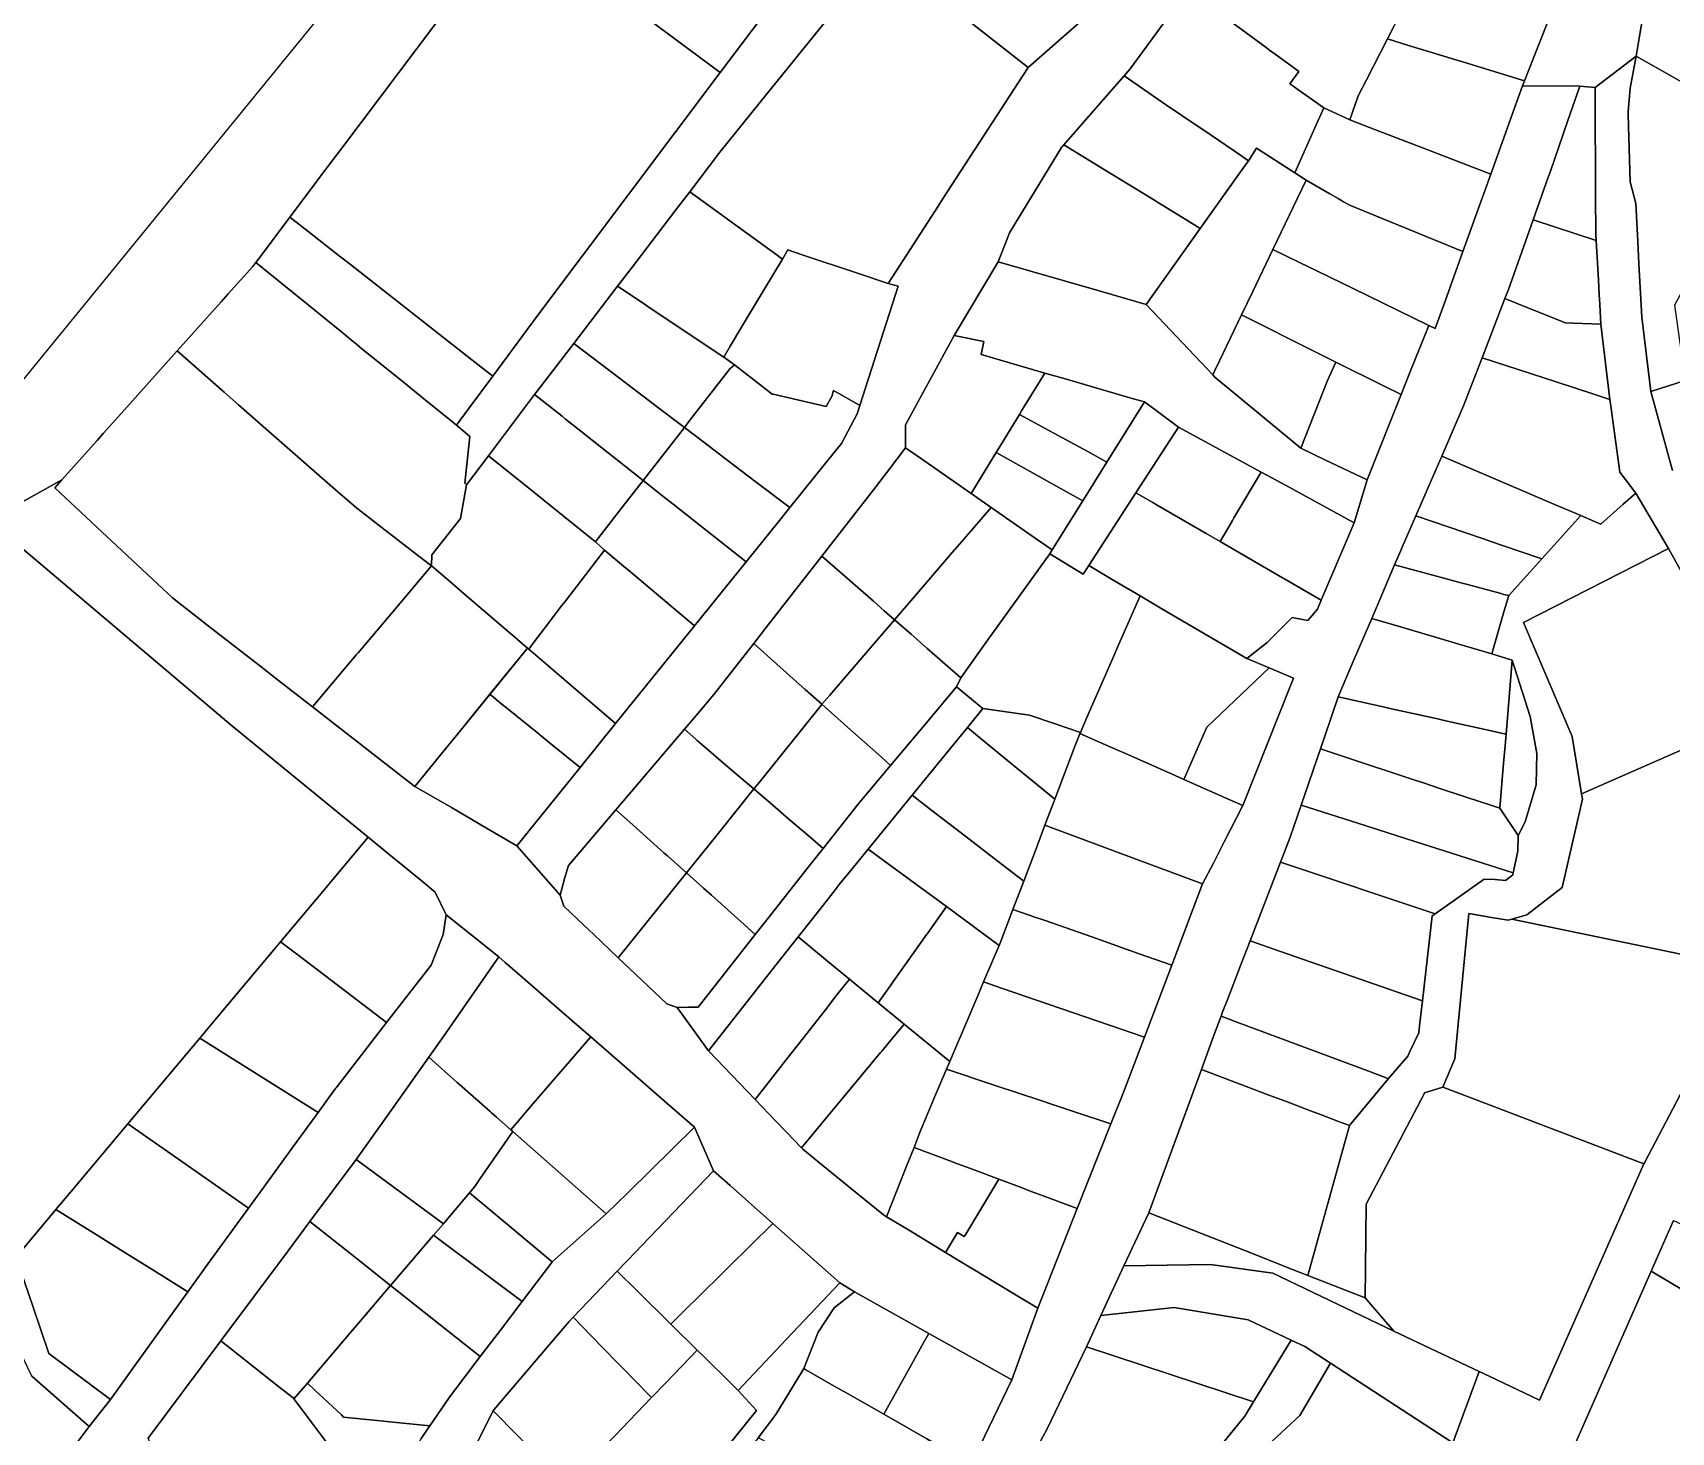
# Model space of a CAD drawing. Header units: inches. Extents: x 469449 to 472390, y 1000542 to 1004361.
# Drawn here: x 470807.2 to 471092.8, y 1002033.8 to 1002277.6 of the extents above; entities that cross this region are included whole.
import ezdxf

# ---------------------------------------------------------------- set-up
doc = ezdxf.new("R2010")
doc.units = ezdxf.units.IN
doc.header["$MEASUREMENT"] = 0
doc.layers.add('Gulele_10_07_New_Parcel', color=7, linetype='Continuous')

msp = doc.modelspace()

# ---------------------------------------------------------------- linework, layer by layer
at = {"layer": 'Gulele_10_07_New_Parcel'}
for points in [[(470872.58, 1001426.49), (470760.13, 1001545.32), (470668.21, 1001563.83), (470616.75, 1001684.11), (470589.87, 1001720.25), (470543.62, 1001838.8), (470542.17, 1001876.1), (470557.78, 1001912.53), (470645.08, 1002020.67), (470974.91, 1002424.6), (471076.37, 1002549.79), (471098.34, 1002597.79), (471128.4, 1002774.74), (471141.41, 1002848.47), (471134.47, 1002873.34), (471096.31, 1002923.65), (471081.28, 1002964.13), (471080.27, 1002998.39), (471087.35, 1003042.2), (471087.06, 1003060.99), (471079.26, 1003076.31)], [(471088.76, 1002285.51), (471087.32, 1002277.04), (471086.69, 1002273.55), (471079.55, 1002268.1), (471076.88, 1002268.32), (471066.9, 1002268.36), (471067.24, 1002269.23), (471071.76, 1002280.75)], [(470880.6, 1002283.5), (470861.22, 1002257.73), (470857.19, 1002252.38), (470856.06, 1002250.87), (470852.01, 1002245.48), (470846.69, 1002238.41), (470846.06, 1002237.58), (470845.56, 1002236.91), (470841.27, 1002232.11), (470840.02, 1002230.72), (470832.37, 1002222.17), (470822.16, 1002210.76), (470819.49, 1002207.78), (470818.41, 1002206.57), (470812.26, 1002199.69), (470799.56, 1002192.63)], [(471004.71, 1002279.83), (471001.4, 1002275.29), (470998.5, 1002271.32), (470997.43, 1002270.09), (470991.69, 1002263.54), (470986.94, 1002258.11), (470986.53, 1002257.65), (470977.46, 1002242.77), (470977.15, 1002241.98), (470975.49, 1002237.69), (470967.82, 1002224.87), (470959.34, 1002209.28), (470959.34, 1002205.31), (470956.42, 1002201.45), (470954.18, 1002198.5), (470944.76, 1002186.43), (470941.23, 1002181.9), (470935.39, 1002174.42), (470932.87, 1002171.19), (470930.96, 1002168.75), (470925.95, 1002162.32), (470923.19, 1002159.08), (470920.78, 1002156.24), (470912.48, 1002146.48), (470908.85, 1002142.22), (470900.57, 1002132.48), (470899.93, 1002130.41), (470899.14, 1002127.32), (470891.6, 1002135.96), (470902.61, 1002149.61), (470908.79, 1002157.26), (470922.53, 1002174.28), (470931.54, 1002185.45), (470937.11, 1002192.35), (470939.16, 1002194.89), (470943.7, 1002200.51), (470948.18, 1002206.07), (470950.93, 1002211.21), (470951.39, 1002212.66), (470958.07, 1002233.49), (470956.31, 1002233.93), (470965.14, 1002247.55), (470965.93, 1002248.77), (470979.08, 1002269.05), (470980.7, 1002271.54), (470993.03, 1002282.38)], [(470993.03, 1002282.38), (470980.7, 1002271.54), (470969.43, 1002280.38)], [(471015.22, 1002280.19), (471022.23, 1002275.03), (471022.64, 1002274.73), (471023.77, 1002273.89), (471026.96, 1002271.54), (471027.88, 1002270.86), (471026.35, 1002268.72), (471026.45, 1002268.64), (471027.75, 1002267.73), (471032.24, 1002264.56), (471030.47, 1002260.56), (471027.22, 1002253.24), (471020.53, 1002257.52), (471019.12, 1002255.31), (471016.61, 1002257.02), (471011.16, 1002260.74), (471010.52, 1002261.17), (471004.86, 1002265.03), (471003.33, 1002266.07), (470997.43, 1002270.09), (470998.5, 1002271.32), (471001.4, 1002275.29), (471004.71, 1002279.83)], [(471044.48, 1002278.69), (471043.38, 1002276.55), (471039.7, 1002269.4), (471038.27, 1002266.64), (471038.19, 1002266.43), (471036.79, 1002262.42), (471032.24, 1002264.56), (471027.75, 1002267.73), (471026.45, 1002268.64), (471026.35, 1002268.72), (471027.88, 1002270.86), (471026.96, 1002271.54), (471023.77, 1002273.89), (471022.64, 1002274.73), (471022.23, 1002275.03), (471015.22, 1002280.19)], [(471108.47, 1002158.7), (471092.37, 1002187.77), (471086.68, 1002197.4), (471085.03, 1002199.54), (471083.87, 1002201.06), (471082.28, 1002212.58), (471082.15, 1002213.71), (471080.56, 1002226.83), (471080.37, 1002230.29), (471080.27, 1002232.01), (471080.13, 1002234.54), (471079.74, 1002241.43), (471079.69, 1002242.31), (471079.65, 1002249.53), (471079.63, 1002253.78), (471079.58, 1002262.39), (471079.55, 1002268.1), (471086.69, 1002273.55), (471085.69, 1002267.97), (471085.32, 1002263.9), (471085.34, 1002263.32), (471085.65, 1002251.67), (471086.65, 1002247.86), (471087, 1002241.24), (471087.2, 1002237.35), (471087.69, 1002228.06), (471089.25, 1002215.13), (471093.05, 1002201.37)], [(470970.78, 1002028.16), (470977.85, 1002042.88), (470982.42, 1002055.36), (470989.29, 1002072.71), (470995.12, 1002087.47), (470997.02, 1002092.27), (470997.73, 1002094.07), (471000.98, 1002102.6), (471005.75, 1002115.15), (471009.51, 1002125.03), (471011.13, 1002129.3), (471013, 1002132.94), (471014.9, 1002136.65), (471018.16, 1002142.99), (471026.65, 1002164.26), (471027, 1002165.16), (471022.76, 1002166.93), (471018.83, 1002168.57), (471022.4, 1002171.34), (471026.77, 1002175.7), (471027.31, 1002175.6), (471029.46, 1002175.22), (471031.13, 1002177.2), (471031.79, 1002178.75), (471037.55, 1002192.24), (471039.8, 1002199.71), (471044.01, 1002210.25), (471045.73, 1002214.57), (471047.26, 1002218.4), (471050.55, 1002226.63), (471051.67, 1002226.08), (471053.39, 1002230.85), (471056.51, 1002239.52), (471061.37, 1002252.99), (471065.4, 1002264.18), (471066.9, 1002268.36), (471076.88, 1002268.32), (471074.82, 1002262.36), (471071.7, 1002253.33), (471071.39, 1002252.46), (471068.75, 1002245), (471064.45, 1002232.89), (471063.84, 1002231.3), (471059.86, 1002220.98), (471056.63, 1002212.6), (471052.82, 1002203.84), (471048.3, 1002193.46), (471045.92, 1002187.99), (471045.67, 1002187.41), (471044.59, 1002184.88), (471041.9, 1002178.58), (471040.61, 1002175.56), (471038.49, 1002170.61), (471037.23, 1002167.64), (471034.78, 1002161.9), (471032.37, 1002154.86), (471031.67, 1002152.82), (471028.31, 1002143.01), (471026.42, 1002137.46), (471024.72, 1002133.09), (471019.41, 1002119.37), (471017.87, 1002115.39), (471015.5, 1002109.27), (471014.56, 1002106.86), (471014.34, 1002106.27), (471012.99, 1002102.6), (471010.91, 1002096.95), (471001.73, 1002072.01), (470997.41, 1002062.73), (470993.4, 1002054.11), (470990.86, 1002048.66), (470984.01, 1002034.33), (470982.53, 1002031.54)], [(471093.05, 1002201.37), (471089.25, 1002215.13), (471095.24, 1002217.05)], [(470809.51, 1002024.77), (470817.02, 1002034.72), (470820.73, 1002039.44), (470824.02, 1002044.01), (470825.17, 1002045.62), (470827.27, 1002048.54), (470834.22, 1002058.23), (470836.87, 1002061.92), (470837.29, 1002062.49), (470844.8, 1002072.8), (470847, 1002075.83), (470852.67, 1002083.62), (470856.92, 1002089.45), (470859.92, 1002093.58), (470860.06, 1002093.77), (470868.87, 1002105.14), (470876.62, 1002115.14), (470878.71, 1002120.48), (470879.26, 1002123.91), (470888.44, 1002116.59), (470878.92, 1002102.91), (470876.21, 1002099.08), (470868.91, 1002088.78), (470863.57, 1002081.25), (470863.41, 1002081.02), (470855.51, 1002070.46), (470851.7, 1002065.36), (470839.97, 1002049.68), (470827.29, 1002032.73)], [(471054.77, 1002031.93), (471059.32, 1002044.34), (471061.2, 1002043.45), (471063.51, 1002042.36), (471069.88, 1002039.34), (471088.05, 1002080.5), (471088.2, 1002080.83), (471106.02, 1002114.66)], [(470874.88, 1002032.67), (470876.41, 1002034.88), (470879.86, 1002039.86), (470885.21, 1002046.92), (470888.71, 1002051.54), (470892.51, 1002056.55), (470897.6, 1002063.27), (470897.76, 1002063.42), (470907.17, 1002071.81), (470910.98, 1002075.55), (470922.56, 1002086.91), (470925.85, 1002079.32), (470913.3, 1002066.21), (470912.4, 1002065.27), (470909.09, 1002061.81), (470901.4, 1002053.79), (470900.69, 1002053.04), (470897.27, 1002049.04), (470887.56, 1002037.65), (470887.47, 1002037.48), (470884.32, 1002031.24)], [(471093.24, 1002070.67), (471089.35, 1002061.84), (471075.5, 1002030.4)], [(470804.88, 1002062.52), (470807.24, 1002055.57), (470809.99, 1002047.47), (470820.73, 1002039.44), (470817.02, 1002034.72), (470807.01, 1002043.5)], [(471013.4, 1002030.3), (471018.51, 1002036.56), (471020, 1002039.03), (471026.58, 1002049.8), (471028.94, 1002048.68), (471033.44, 1002045.76), (471028.06, 1002036.66), (471015.79, 1002025.28)], [(471015.79, 1002025.28), (471028.06, 1002036.66), (471033.44, 1002045.76), (471054.77, 1002031.93)]]:
    msp.add_lwpolyline(points, dxfattribs=at)
for points in [[(470946.1, 1002295.97), (470927.05, 1002270.67), (470891.16, 1002297.38), (470913.56, 1002326.82), (470928.6, 1002314.88), (470930.97, 1002313), (470947.31, 1002300.03)], [(470955.11, 1002291.62), (470935.24, 1002267.04), (470926.97, 1002256.82), (470921.71, 1002249.93), (470919.29, 1002246.77), (470911.72, 1002236.86), (470909.13, 1002233.47), (470901.5, 1002223.48), (470897.45, 1002218.18), (470894.91, 1002214.85), (470894.68, 1002214.56), (470886.65, 1002203.9), (470882.82, 1002198.82), (470882.49, 1002199.15), (470883.37, 1002207.28), (470881.07, 1002209.22), (470883.17, 1002212.07), (470887.4, 1002217.8), (470895.23, 1002228.4), (470927.05, 1002270.67), (470946.1, 1002295.97), (470947.31, 1002300.03)], [(470895.23, 1002228.4), (470887.4, 1002217.8), (470883.76, 1002220.65), (470862.59, 1002237.21), (470860.88, 1002238.54), (470855.12, 1002243.04), (470852.01, 1002245.48), (470856.06, 1002250.87), (470857.19, 1002252.38), (470861.22, 1002257.73), (470880.6, 1002283.5), (470891.16, 1002297.38), (470927.05, 1002270.67)], [(471108.46, 1002275.36), (471105.36, 1002263), (471099.27, 1002266.44), (471093.27, 1002269.83), (471086.69, 1002273.55), (471087.32, 1002277.04), (471088.76, 1002285.51), (471090.46, 1002293.24), (471090.79, 1002296.74), (471097.31, 1002295.23), (471098.39, 1002294.98), (471103.13, 1002293.88), (471109.09, 1002292.5), (471111.65, 1002291.91), (471116.06, 1002290.89), (471115.92, 1002290.48)], [(470965.14, 1002247.55), (470956.31, 1002233.93), (470950.94, 1002235.73), (470941.31, 1002238.94), (470938.83, 1002239.77), (470937.88, 1002238.19), (470936.95, 1002238.86), (470924.04, 1002248.24), (470921.71, 1002249.93), (470926.97, 1002256.82), (470935.24, 1002267.04), (470955.11, 1002291.62), (470969.43, 1002280.38), (470980.7, 1002271.54), (470979.08, 1002269.05), (470965.93, 1002248.77)], [(471071.76, 1002280.75), (471067.24, 1002269.23), (471056.83, 1002272.42), (471050.08, 1002274.5), (471047.05, 1002275.43), (471043.38, 1002276.55), (471044.48, 1002278.69), (471045.23, 1002280.14), (471048.82, 1002287.1), (471049.15, 1002287.71), (471049.37, 1002288.15), (471051.62, 1002292.43), (471065.13, 1002287.68), (471073.34, 1002284.79)], [(471065.4, 1002264.18), (471061.37, 1002252.99), (471049.62, 1002257.5), (471041.26, 1002260.7), (471036.79, 1002262.42), (471038.19, 1002266.43), (471038.27, 1002266.64), (471039.7, 1002269.4), (471043.38, 1002276.55), (471047.05, 1002275.43), (471050.08, 1002274.5), (471056.83, 1002272.42), (471067.24, 1002269.23), (471066.9, 1002268.36)], [(471095.24, 1002217.05), (471089.25, 1002215.13), (471087.69, 1002228.06), (471087.2, 1002237.35), (471087, 1002241.24), (471086.65, 1002247.86), (471085.65, 1002251.67), (471085.34, 1002263.32), (471085.32, 1002263.9), (471085.69, 1002267.97), (471086.69, 1002273.55), (471093.27, 1002269.83), (471099.27, 1002266.44), (471105.36, 1002263), (471107.73, 1002261.91), (471102.68, 1002249.46), (471101.53, 1002246.62), (471099.01, 1002240.41), (471093.39, 1002230.15)], [(471017.76, 1002253.41), (471010.72, 1002243.53), (471008.39, 1002244.96), (471003.25, 1002248.11), (471003.08, 1002248.22), (471002.15, 1002248.79), (470994.14, 1002253.7), (470986.94, 1002258.11), (470991.69, 1002263.54), (470997.43, 1002270.09), (471003.33, 1002266.07), (471004.86, 1002265.03), (471010.52, 1002261.17), (471011.16, 1002260.74), (471016.61, 1002257.02), (471019.12, 1002255.31)], [(471079.69, 1002242.31), (471079.74, 1002241.43), (471068.75, 1002245), (471071.39, 1002252.46), (471071.7, 1002253.33), (471074.82, 1002262.36), (471076.88, 1002268.32), (471079.55, 1002268.1), (471079.58, 1002262.39), (471079.63, 1002253.78), (471079.65, 1002249.53)], [(471061.37, 1002252.99), (471056.51, 1002239.52), (471040.19, 1002246.16), (471036.89, 1002247.5), (471036.78, 1002247.55), (471035.68, 1002248.18), (471034.74, 1002248.73), (471033.32, 1002249.55), (471029.18, 1002251.95), (471027.22, 1002253.24), (471030.47, 1002260.56), (471032.24, 1002264.56), (471036.79, 1002262.42), (471041.26, 1002260.7), (471049.62, 1002257.5)], [(471010.72, 1002243.53), (471001.27, 1002230.27), (470993.07, 1002232.63), (470975.49, 1002237.69), (470977.15, 1002241.98), (470977.46, 1002242.77), (470986.53, 1002257.65), (470986.94, 1002258.11), (470994.14, 1002253.7), (471002.15, 1002248.79), (471003.08, 1002248.22), (471003.25, 1002248.11), (471008.39, 1002244.96)], [(471013.22, 1002218.65), (471012.91, 1002218), (471001.27, 1002230.27), (471010.72, 1002243.53), (471017.76, 1002253.41), (471019.12, 1002255.31), (471020.53, 1002257.52), (471027.22, 1002253.24), (471029.18, 1002251.95), (471027.62, 1002248.69), (471026.29, 1002245.92), (471023.38, 1002239.84), (471019.88, 1002232.56), (471017.92, 1002228.46), (471014.07, 1002220.44)], [(471053.39, 1002230.85), (471051.67, 1002226.08), (471050.55, 1002226.63), (471039.9, 1002231.81), (471030.93, 1002236.17), (471028.12, 1002237.53), (471023.38, 1002239.84), (471026.29, 1002245.92), (471027.62, 1002248.69), (471029.18, 1002251.95), (471033.32, 1002249.55), (471034.74, 1002248.73), (471035.68, 1002248.18), (471036.78, 1002247.55), (471036.89, 1002247.5), (471040.19, 1002246.16), (471056.51, 1002239.52)], [(470928.79, 1002223.02), (470927.64, 1002221.1), (470923.7, 1002223.73), (470914.44, 1002229.92), (470913.6, 1002230.48), (470909.13, 1002233.47), (470911.72, 1002236.86), (470919.29, 1002246.77), (470921.71, 1002249.93), (470924.04, 1002248.24), (470936.95, 1002238.86), (470937.88, 1002238.19), (470933.03, 1002230.1), (470930.75, 1002226.29)], [(470883.17, 1002212.07), (470881.07, 1002209.22), (470880.71, 1002209.51), (470875.64, 1002213.62), (470874.39, 1002214.63), (470871.8, 1002216.73), (470864.52, 1002222.63), (470863.28, 1002223.64), (470863.08, 1002223.79), (470860.64, 1002225.77), (470859.56, 1002226.65), (470856.4, 1002229.21), (470846.06, 1002237.58), (470846.69, 1002238.41), (470852.01, 1002245.48), (470855.12, 1002243.04), (470860.88, 1002238.54), (470862.59, 1002237.21), (470883.76, 1002220.65), (470887.4, 1002217.8)], [(471080.37, 1002230.29), (471080.56, 1002226.83), (471075.77, 1002227.02), (471074.39, 1002227.07), (471067.55, 1002229.81), (471063.84, 1002231.3), (471064.45, 1002232.89), (471068.75, 1002245), (471079.74, 1002241.43), (471080.13, 1002234.54), (471080.27, 1002232.01)], [(470958.07, 1002233.49), (470951.39, 1002212.66), (470948.64, 1002214.22), (470946.78, 1002215.27), (470946.48, 1002214.22), (470945.51, 1002212.5), (470936.26, 1002214.64), (470936.12, 1002214.67), (470934.48, 1002215.93), (470929.52, 1002219.75), (470927.64, 1002221.1), (470928.79, 1002223.02), (470930.75, 1002226.29), (470933.03, 1002230.1), (470937.88, 1002238.19), (470938.83, 1002239.77), (470941.31, 1002238.94), (470950.94, 1002235.73), (470956.31, 1002233.93)], [(471047.26, 1002218.4), (471045.73, 1002214.57), (471042.69, 1002216.08), (471034.38, 1002220.23), (471024.96, 1002224.94), (471023.98, 1002225.43), (471017.92, 1002228.46), (471019.88, 1002232.56), (471023.38, 1002239.84), (471028.12, 1002237.53), (471030.93, 1002236.17), (471039.9, 1002231.81), (471050.55, 1002226.63)], [(470876.76, 1002186.65), (470876.72, 1002184.72), (470875.02, 1002186.03), (470866.8, 1002192.34), (470865.18, 1002193.59), (470863.66, 1002194.75), (470860.35, 1002197.65), (470858.56, 1002199.22), (470849.71, 1002206.98), (470847.38, 1002209.02), (470843.07, 1002212.79), (470841.11, 1002214.52), (470840.57, 1002214.99), (470832.37, 1002222.17), (470840.02, 1002230.72), (470841.27, 1002232.11), (470845.56, 1002236.91), (470846.06, 1002237.58), (470856.4, 1002229.21), (470859.56, 1002226.65), (470860.64, 1002225.77), (470863.08, 1002223.79), (470863.28, 1002223.64), (470864.52, 1002222.63), (470871.8, 1002216.73), (470874.39, 1002214.63), (470875.64, 1002213.62), (470880.71, 1002209.51), (470881.07, 1002209.22), (470883.37, 1002207.28), (470882.49, 1002199.15), (470882.82, 1002198.82), (470881.74, 1002192.95), (470881.34, 1002192.45)], [(470993.07, 1002232.63), (471001.27, 1002230.27), (471012.91, 1002218), (471013.29, 1002217.59), (471028.26, 1002205.23), (471032.45, 1002203.22), (471039.8, 1002199.71), (471037.55, 1002192.24), (471024.92, 1002199.11), (471021.31, 1002201.07), (471006.94, 1002208.87), (471000.99, 1002213.3), (470998.87, 1002213.91), (470990.53, 1002216.33), (470987.39, 1002217.24), (470983.6, 1002218.33), (470979.66, 1002219.47), (470972.5, 1002221.54), (470972.98, 1002223.84), (470967.82, 1002224.87), (470975.49, 1002237.69)], [(470921.57, 1002209.86), (470920.78, 1002208.84), (470915.85, 1002212.58), (470914.84, 1002213.35), (470907.77, 1002218.72), (470901.5, 1002223.48), (470909.13, 1002233.47), (470913.6, 1002230.48), (470914.44, 1002229.92), (470923.7, 1002223.73), (470927.64, 1002221.1), (470929.52, 1002219.75), (470928.69, 1002219.03)], [(471080.56, 1002226.83), (471082.15, 1002213.71), (471079.36, 1002214.62), (471072.59, 1002216.83), (471059.86, 1002220.98), (471063.84, 1002231.3), (471067.55, 1002229.81), (471074.39, 1002227.07), (471075.77, 1002227.02)], [(471034.38, 1002220.23), (471032.92, 1002217.03), (471028.26, 1002205.23), (471013.29, 1002217.59), (471012.91, 1002218), (471013.22, 1002218.65), (471014.07, 1002220.44), (471017.92, 1002228.46), (471023.98, 1002225.43), (471024.96, 1002224.94)], [(470974.7, 1002203.75), (470970.79, 1002197.34), (470968.85, 1002198.69), (470962.13, 1002203.37), (470959.34, 1002205.31), (470959.34, 1002209.28), (470967.82, 1002224.87), (470972.98, 1002223.84), (470972.5, 1002221.54), (470979.66, 1002219.47), (470983.6, 1002218.33), (470980.6, 1002213.42), (470979.76, 1002212.04), (470979.57, 1002211.73), (470979.2, 1002211.12), (470975.91, 1002205.72), (470975.14, 1002204.47)], [(470863.65, 1002169.25), (470855.95, 1002160.14), (470849.49, 1002165.17), (470846.71, 1002167.34), (470837.77, 1002174.3), (470831.54, 1002179.15), (470829.81, 1002180.77), (470818.38, 1002191.47), (470811.05, 1002198.34), (470812.26, 1002199.69), (470818.41, 1002206.57), (470819.49, 1002207.78), (470822.16, 1002210.76), (470832.37, 1002222.17), (470840.57, 1002214.99), (470841.11, 1002214.52), (470843.07, 1002212.79), (470847.38, 1002209.02), (470849.71, 1002206.98), (470858.56, 1002199.22), (470860.35, 1002197.65), (470863.66, 1002194.75), (470865.18, 1002193.59), (470866.8, 1002192.34), (470875.02, 1002186.03), (470876.72, 1002184.72), (470870.29, 1002177.11), (470863.9, 1002169.55)], [(470920.78, 1002208.84), (470913.6, 1002199.61), (470908.86, 1002203.36), (470907.52, 1002204.42), (470903.88, 1002207.29), (470903.55, 1002207.56), (470900.07, 1002210.3), (470899.46, 1002210.79), (470894.68, 1002214.56), (470894.91, 1002214.85), (470897.45, 1002218.18), (470901.5, 1002223.48), (470907.77, 1002218.72), (470914.84, 1002213.35), (470915.85, 1002212.58)], [(470936.26, 1002214.64), (470945.51, 1002212.5), (470946.48, 1002214.22), (470946.78, 1002215.27), (470948.64, 1002214.22), (470951.39, 1002212.66), (470950.93, 1002211.21), (470948.18, 1002206.07), (470943.7, 1002200.51), (470939.16, 1002194.89), (470933.3, 1002199.33), (470928.19, 1002203.21), (470925.94, 1002204.92), (470924.18, 1002206.26), (470920.78, 1002208.84), (470921.57, 1002209.86), (470928.69, 1002219.03), (470929.52, 1002219.75), (470934.48, 1002215.93), (470936.12, 1002214.67)], [(471028.26, 1002205.23), (471032.92, 1002217.03), (471034.38, 1002220.23), (471042.69, 1002216.08), (471045.73, 1002214.57), (471044.01, 1002210.25), (471039.8, 1002199.71), (471032.45, 1002203.22)], [(471084.47, 1002195.45), (471080.57, 1002191.98), (471079.43, 1002192.47), (471077.07, 1002193.48), (471074.83, 1002194.44), (471073.07, 1002195.19), (471071.26, 1002195.96), (471067.34, 1002197.63), (471064.21, 1002198.97), (471060.99, 1002200.35), (471052.82, 1002203.84), (471056.63, 1002212.6), (471059.86, 1002220.98), (471072.59, 1002216.83), (471079.36, 1002214.62), (471082.15, 1002213.71), (471082.28, 1002212.58), (471083.87, 1002201.06), (471085.03, 1002199.54), (471086.68, 1002197.4)], [(471000.99, 1002213.3), (470994.45, 1002202.82), (470991.11, 1002204.64), (470989.49, 1002205.52), (470984.43, 1002208.27), (470979.2, 1002211.12), (470979.57, 1002211.73), (470979.76, 1002212.04), (470980.6, 1002213.42), (470983.6, 1002218.33), (470987.39, 1002217.24), (470990.53, 1002216.33), (470998.87, 1002213.91)], [(470905.81, 1002189.59), (470905.28, 1002188.9), (470899.66, 1002193.43), (470894.53, 1002197.56), (470886.65, 1002203.9), (470894.68, 1002214.56), (470899.46, 1002210.79), (470900.07, 1002210.3), (470903.55, 1002207.56), (470903.88, 1002207.29), (470907.52, 1002204.42), (470908.86, 1002203.36), (470913.6, 1002199.61), (470913.18, 1002199.07), (470910.43, 1002195.53)], [(471006.94, 1002208.87), (470999.5, 1002197.44), (470991.27, 1002184.79), (470990.28, 1002183.28), (470984.49, 1002186.84), (470984.91, 1002187.51), (470990.23, 1002196.05), (470994.45, 1002202.82), (471000.99, 1002213.3)], [(470994.45, 1002202.82), (470990.23, 1002196.05), (470986.99, 1002197.86), (470975.14, 1002204.47), (470975.91, 1002205.72), (470979.2, 1002211.12), (470984.43, 1002208.27), (470989.49, 1002205.52), (470991.11, 1002204.64)], [(470937.11, 1002192.35), (470931.54, 1002185.45), (470918.84, 1002195.48), (470917.06, 1002196.88), (470913.6, 1002199.61), (470920.78, 1002208.84), (470924.18, 1002206.26), (470925.94, 1002204.92), (470928.19, 1002203.21), (470933.3, 1002199.33), (470939.16, 1002194.89)], [(471015.51, 1002191.24), (471014.17, 1002188.95), (471011.75, 1002190.34), (471003.2, 1002195.3), (471002.43, 1002195.74), (470999.5, 1002197.44), (471006.94, 1002208.87), (471021.31, 1002201.07), (471016.59, 1002193.07), (471016.33, 1002192.62)], [(470960.63, 1002179.06), (470957.42, 1002175.33), (470955.62, 1002176.91), (470953.73, 1002178.57), (470946.95, 1002184.51), (470944.76, 1002186.43), (470954.18, 1002198.5), (470956.42, 1002201.45), (470959.34, 1002205.31), (470962.13, 1002203.37), (470968.85, 1002198.69), (470970.79, 1002197.34), (470974.26, 1002194.92), (470969.54, 1002189.44), (470967.99, 1002187.63), (470967.88, 1002187.5)], [(470990.23, 1002196.05), (470984.91, 1002187.51), (470981.96, 1002189.56), (470974.26, 1002194.92), (470970.79, 1002197.34), (470974.7, 1002203.75), (470975.14, 1002204.47), (470986.99, 1002197.86)], [(470894.6, 1002171.47), (470893.65, 1002170.23), (470893.45, 1002170.4), (470890.81, 1002172.66), (470890.46, 1002172.95), (470883.35, 1002179.05), (470880.26, 1002181.7), (470878.16, 1002183.49), (470876.72, 1002184.72), (470876.76, 1002186.65), (470881.34, 1002192.45), (470881.74, 1002192.95), (470882.82, 1002198.82), (470886.65, 1002203.9), (470894.53, 1002197.56), (470899.66, 1002193.43), (470905.28, 1002188.9), (470906.86, 1002187.48), (470900.19, 1002178.77), (470899.22, 1002177.5), (470896.51, 1002173.96), (470896.34, 1002173.74)], [(471077.07, 1002193.48), (471070.27, 1002185.95), (471066.31, 1002187.3), (471061.2, 1002189.05), (471060.27, 1002189.36), (471056.84, 1002190.54), (471048.3, 1002193.46), (471052.82, 1002203.84), (471060.99, 1002200.35), (471064.21, 1002198.97), (471067.34, 1002197.63), (471071.26, 1002195.96), (471073.07, 1002195.19), (471074.83, 1002194.44)], [(470811.05, 1002198.34), (470818.38, 1002191.47), (470829.81, 1002180.77), (470831.54, 1002179.15), (470837.77, 1002174.3), (470846.71, 1002167.34), (470849.49, 1002165.17), (470855.95, 1002160.14), (470873.55, 1002146.44), (470873.79, 1002146.29), (470880.17, 1002142.59), (470886.3, 1002139.04), (470891.6, 1002135.96), (470899.14, 1002127.32), (470899.77, 1002125.42), (470902.14, 1002123.17), (470904.23, 1002121.19), (470904.87, 1002120.58), (470909.27, 1002116.4), (470913.37, 1002112.51), (470917.7, 1002108.4), (470919.53, 1002107.76), (470925, 1002100.19), (470933.11, 1002091.73), (470936.78, 1002087.91), (470938.45, 1002086.17), (470941.19, 1002083.31), (470941.42, 1002083.07), (470944.99, 1002080.17), (470950.89, 1002075.37), (470955.52, 1002071.61), (470956.02, 1002071.31), (470959.83, 1002069.01), (470966.31, 1002065.09), (470970.73, 1002062.42), (470970.85, 1002062.35), (470978.65, 1002057.64), (470982.42, 1002055.36), (470977.85, 1002042.88), (470974.96, 1002044.49), (470963.39, 1002050.97), (470950.44, 1002058.22), (470947.86, 1002059.8), (470942.3, 1002064.73), (470936.23, 1002070.11), (470928.79, 1002076.72), (470925.85, 1002079.32), (470922.56, 1002086.91), (470917.75, 1002091.1), (470904.49, 1002102.63), (470901.16, 1002105.52), (470892.53, 1002113.04), (470889.55, 1002115.63), (470888.44, 1002116.59), (470879.26, 1002123.91), (470877.36, 1002127.89), (470874.85, 1002129.94), (470869.57, 1002134.26), (470865.68, 1002137.43), (470841.78, 1002156.98), (470799.56, 1002192.63), (470812.26, 1002199.69)], [(470931.54, 1002185.45), (470922.53, 1002174.28), (470911.03, 1002183.96), (470910.26, 1002184.61), (470906.86, 1002187.48), (470905.28, 1002188.9), (470905.81, 1002189.59), (470910.43, 1002195.53), (470913.18, 1002199.07), (470913.6, 1002199.61), (470917.06, 1002196.88), (470918.84, 1002195.48)], [(471037.55, 1002192.24), (471031.79, 1002178.75), (471025.3, 1002182.5), (471025.04, 1002182.65), (471014.17, 1002188.95), (471015.51, 1002191.24), (471016.33, 1002192.62), (471016.59, 1002193.07), (471021.31, 1002201.07), (471024.92, 1002199.11)], [(471031.13, 1002177.2), (471029.46, 1002175.22), (471027.31, 1002175.6), (471026.77, 1002175.7), (471022.4, 1002171.34), (471018.83, 1002168.57), (471004.05, 1002177.26), (471000.24, 1002179.51), (470995.66, 1002182.2), (470991.27, 1002184.79), (470999.5, 1002197.44), (471002.43, 1002195.74), (471003.2, 1002195.3), (471011.75, 1002190.34), (471014.17, 1002188.95), (471025.04, 1002182.65), (471025.3, 1002182.5), (471031.79, 1002178.75)], [(471092.37, 1002187.77), (471067.05, 1002174.87), (471075.56, 1002154.98), (471077.21, 1002144.99), (471077.37, 1002144.07), (471073.83, 1002128.65), (471067.63, 1002123.9), (471065.03, 1002123.15), (471064.4, 1002122.97), (471061.47, 1002123.46), (471057.53, 1002124.12), (471055.09, 1002098.79), (471053, 1002093.89), (471049.83, 1002092.89), (471049.75, 1002092.73), (471044.91, 1002083.52), (471039.66, 1002073.52), (471039.52, 1002062.3), (471039.45, 1002057.19), (471029.5, 1002061.06), (471036.71, 1002087.22), (471043.56, 1002095.37), (471046.88, 1002099.31), (471047.25, 1002100.08), (471048.82, 1002103.34), (471048.96, 1002104.54), (471049.46, 1002108.95), (471051.13, 1002123.71), (471051.68, 1002124.1), (471060.21, 1002130.12), (471062.16, 1002130.04), (471063.96, 1002129.9), (471065.19, 1002130.91), (471065.26, 1002131.24), (471066.06, 1002135.01), (471066.13, 1002137.75), (471067.38, 1002140.11), (471069.27, 1002146.56), (471069.4, 1002152), (471068.26, 1002158.45), (471065.1, 1002168.27), (471061.53, 1002169.41), (471063.67, 1002176.74), (471064.49, 1002179.53), (471070.27, 1002185.95), (471077.07, 1002193.48), (471079.43, 1002192.47), (471080.57, 1002191.98), (471084.47, 1002195.45), (471086.68, 1002197.4)], [(470973.68, 1002171.81), (470968.96, 1002165.23), (470963.05, 1002170.4), (470960.82, 1002172.36), (470960.31, 1002172.8), (470957.42, 1002175.33), (470960.63, 1002179.06), (470967.88, 1002187.5), (470967.99, 1002187.63), (470969.54, 1002189.44), (470974.26, 1002194.92), (470981.96, 1002189.56), (470984.91, 1002187.51), (470984.49, 1002186.84)], [(471070.27, 1002185.95), (471064.49, 1002179.53), (471063.64, 1002179.76), (471062.94, 1002179.95), (471057.55, 1002181.4), (471056.39, 1002181.71), (471051.89, 1002182.92), (471044.59, 1002184.88), (471045.67, 1002187.41), (471045.92, 1002187.99), (471048.3, 1002193.46), (471056.84, 1002190.54), (471060.27, 1002189.36), (471061.2, 1002189.05), (471066.31, 1002187.3)], [(470811.22, 1002072.55), (470804.28, 1002064.27), (470786.92, 1002108.17), (470776.68, 1002133.89), (470770.3, 1002157.17), (470799.56, 1002192.63), (470841.78, 1002156.98), (470865.68, 1002137.43), (470857.12, 1002127.24), (470850.39, 1002119.22), (470849.21, 1002117.82), (470847.34, 1002115.59), (470839.49, 1002106.24), (470836.3, 1002102.44), (470825.27, 1002089.31), (470823.77, 1002087.52), (470813.83, 1002075.66)], [(470922.53, 1002174.28), (470908.79, 1002157.26), (470898.94, 1002165.7), (470893.65, 1002170.23), (470894.6, 1002171.47), (470896.34, 1002173.74), (470896.51, 1002173.96), (470899.22, 1002177.5), (470900.19, 1002178.77), (470906.86, 1002187.48), (470910.26, 1002184.61), (470911.03, 1002183.96)], [(471108.47, 1002158.7), (471077.21, 1002144.99), (471075.56, 1002154.98), (471067.05, 1002174.87), (471092.37, 1002187.77)], [(470874.59, 1002147.28), (470873.79, 1002146.29), (470873.55, 1002146.44), (470855.95, 1002160.14), (470863.65, 1002169.25), (470863.9, 1002169.55), (470870.29, 1002177.11), (470876.72, 1002184.72), (470878.16, 1002183.49), (470880.26, 1002181.7), (470883.35, 1002179.05), (470890.46, 1002172.95), (470890.81, 1002172.66), (470893.45, 1002170.4), (470881.27, 1002155.46), (470878.35, 1002151.88)], [(470946.13, 1002162.19), (470944.76, 1002160.6), (470941.87, 1002163.17), (470940.88, 1002164.06), (470935.22, 1002169.09), (470932.87, 1002171.19), (470935.39, 1002174.42), (470941.23, 1002181.9), (470944.76, 1002186.43), (470946.95, 1002184.51), (470953.73, 1002178.57), (470955.62, 1002176.91), (470957.42, 1002175.33), (470947.55, 1002163.84)], [(470984.49, 1002186.84), (470990.28, 1002183.28), (470991.27, 1002184.79), (470995.66, 1002182.2), (471000.24, 1002179.51), (470996.37, 1002170.66), (470995.72, 1002169.17), (470990.97, 1002158.31), (470989.83, 1002155.7), (470985.23, 1002157.26), (470980.96, 1002158.72), (470972.82, 1002159.85), (470968.22, 1002163.65), (470968.96, 1002165.23), (470973.68, 1002171.81)], [(471063.67, 1002176.74), (471061.53, 1002169.41), (471055.77, 1002171.1), (471050.74, 1002172.58), (471050.52, 1002172.64), (471046.01, 1002173.97), (471040.61, 1002175.56), (471041.9, 1002178.58), (471044.59, 1002184.88), (471051.89, 1002182.92), (471056.39, 1002181.71), (471057.55, 1002181.4), (471062.94, 1002179.95), (471063.64, 1002179.76), (471064.49, 1002179.53)], [(471010.98, 1002154.62), (471007.86, 1002147.52), (471005.69, 1002148.48), (471005.29, 1002148.65), (470997.17, 1002152.23), (470996.56, 1002152.5), (470993.29, 1002153.94), (470989.75, 1002155.5), (470989.83, 1002155.7), (470990.97, 1002158.31), (470995.72, 1002169.17), (470996.37, 1002170.66), (471000.24, 1002179.51), (471004.05, 1002177.26), (471018.83, 1002168.57), (471022.76, 1002166.93), (471011.87, 1002156.64)], [(470962.62, 1002156.98), (470956.72, 1002149.95), (470955.13, 1002151.36), (470949.22, 1002156.63), (470944.76, 1002160.6), (470946.13, 1002162.19), (470947.55, 1002163.84), (470957.42, 1002175.33), (470960.31, 1002172.8), (470960.82, 1002172.36), (470963.05, 1002170.4), (470968.96, 1002165.23), (470968.22, 1002163.65)], [(471065.1, 1002168.27), (471064.03, 1002155.38), (471063.44, 1002155.51), (471059.88, 1002156.31), (471054.28, 1002157.56), (471052.78, 1002157.89), (471052.35, 1002157.99), (471043.55, 1002159.95), (471042.59, 1002160.16), (471034.78, 1002161.9), (471037.23, 1002167.64), (471038.49, 1002170.61), (471040.61, 1002175.56), (471046.01, 1002173.97), (471050.52, 1002172.64), (471050.74, 1002172.58), (471055.77, 1002171.1), (471061.53, 1002169.41)], [(470902.61, 1002149.61), (470897.87, 1002153.43), (470895.88, 1002155.04), (470895.46, 1002155.38), (470889.77, 1002159.97), (470889.02, 1002160.58), (470886.9, 1002162.36), (470893.45, 1002170.4), (470893.65, 1002170.23), (470898.94, 1002165.7), (470908.79, 1002157.26)], [(470933.87, 1002147.05), (470932.9, 1002145.84), (470930.34, 1002148.03), (470929.24, 1002148.97), (470923.02, 1002154.31), (470922.78, 1002154.52), (470920.78, 1002156.24), (470923.19, 1002159.08), (470925.95, 1002162.32), (470930.96, 1002168.75), (470932.87, 1002171.19), (470935.22, 1002169.09), (470940.88, 1002164.06), (470941.87, 1002163.17), (470944.76, 1002160.6), (470944.51, 1002160.3)], [(471066.13, 1002137.75), (471062.95, 1002142.51), (471063.55, 1002149.63), (471063.86, 1002153.4), (471064.03, 1002155.38), (471065.1, 1002168.27), (471068.26, 1002158.45), (471069.4, 1002152), (471069.27, 1002146.56), (471067.38, 1002140.11)], [(471026.65, 1002164.26), (471018.16, 1002142.99), (471015.9, 1002143.98), (471012.36, 1002145.54), (471007.86, 1002147.52), (471010.98, 1002154.62), (471011.87, 1002156.64), (471022.76, 1002166.93), (471027, 1002165.16)], [(470902.61, 1002149.61), (470891.6, 1002135.96), (470886.3, 1002139.04), (470880.17, 1002142.59), (470873.79, 1002146.29), (470874.59, 1002147.28), (470878.35, 1002151.88), (470881.27, 1002155.46), (470886.9, 1002162.36), (470889.02, 1002160.58), (470889.77, 1002159.97), (470895.46, 1002155.38), (470895.88, 1002155.04), (470897.87, 1002153.43)], [(470972.82, 1002159.85), (470970.13, 1002156.56), (470966.19, 1002151.74), (470960.48, 1002144.74), (470952.82, 1002135.37), (470949.5, 1002131.3), (470948, 1002129.47), (470946.71, 1002127.83), (470943.11, 1002123.24), (470940.61, 1002120.06), (470936.7, 1002115.09), (470925, 1002100.19), (470919.53, 1002107.76), (470921.51, 1002107.84), (470923.18, 1002107.84), (470933.14, 1002120.49), (470936.02, 1002124.14), (470942.2, 1002131.98), (470944.97, 1002135.48), (470951, 1002143.14), (470956.72, 1002149.95), (470962.62, 1002156.98), (470968.22, 1002163.65)], [(471063.55, 1002149.63), (471062.95, 1002142.51), (471060.5, 1002143.31), (471060.11, 1002143.44), (471052.68, 1002145.89), (471049.49, 1002146.95), (471048.3, 1002147.34), (471035.51, 1002151.56), (471033.76, 1002152.13), (471031.67, 1002152.82), (471032.37, 1002154.86), (471034.78, 1002161.9), (471042.59, 1002160.16), (471043.55, 1002159.95), (471052.35, 1002157.99), (471052.78, 1002157.89), (471054.28, 1002157.56), (471059.88, 1002156.31), (471063.44, 1002155.51), (471064.03, 1002155.38), (471063.86, 1002153.4)], [(470951, 1002143.14), (470944.97, 1002135.48), (470942.63, 1002137.49), (470938.99, 1002140.61), (470936.19, 1002143.02), (470932.9, 1002145.84), (470933.87, 1002147.05), (470944.51, 1002160.3), (470944.76, 1002160.6), (470949.22, 1002156.63), (470955.13, 1002151.36), (470956.72, 1002149.95)], [(470988.91, 1002153.4), (470985.38, 1002144.09), (470980.91, 1002147.74), (470978.77, 1002149.49), (470972.6, 1002154.53), (470970.13, 1002156.56), (470972.82, 1002159.85), (470980.96, 1002158.72), (470985.23, 1002157.26), (470989.83, 1002155.7), (470989.75, 1002155.5), (470989.47, 1002154.87)], [(471110.19, 1002122.57), (471106.02, 1002114.66), (471091.41, 1002117.68), (471084.95, 1002119.02), (471065.03, 1002123.15), (471067.63, 1002123.9), (471073.83, 1002128.65), (471077.37, 1002144.07), (471077.21, 1002144.99), (471108.47, 1002158.7), (471109.24, 1002157.32), (471109.85, 1002156.33), (471112.02, 1002152.87), (471114.65, 1002148.66), (471118.69, 1002142.19), (471118.25, 1002141.19), (471116.88, 1002138.03), (471116.16, 1002136.36), (471111.41, 1002125.39)], [(470926.71, 1002138.13), (470921.16, 1002131.21), (470917.84, 1002134.18), (470917.29, 1002134.67), (470911.81, 1002139.57), (470908.85, 1002142.22), (470912.48, 1002146.48), (470920.78, 1002156.24), (470922.78, 1002154.52), (470923.02, 1002154.31), (470929.24, 1002148.97), (470930.34, 1002148.03), (470932.9, 1002145.84)], [(470981.98, 1002135.14), (470979.94, 1002129.78), (470976.24, 1002132.62), (470973.97, 1002134.37), (470969.84, 1002137.54), (470963.7, 1002142.26), (470960.48, 1002144.74), (470966.19, 1002151.74), (470970.13, 1002156.56), (470972.6, 1002154.53), (470978.77, 1002149.49), (470980.91, 1002147.74), (470985.38, 1002144.09), (470985.31, 1002143.9), (470983.82, 1002140), (470983.65, 1002139.56)], [(471013, 1002132.94), (471011.13, 1002129.3), (470999.84, 1002133.51), (470983.65, 1002139.56), (470983.82, 1002140), (470985.31, 1002143.9), (470985.38, 1002144.09), (470988.91, 1002153.4), (470989.47, 1002154.87), (470989.75, 1002155.5), (470993.29, 1002153.94), (470996.56, 1002152.5), (470997.17, 1002152.23), (471005.29, 1002148.65), (471005.69, 1002148.48), (471007.86, 1002147.52), (471012.36, 1002145.54), (471015.9, 1002143.98), (471018.16, 1002142.99), (471014.9, 1002136.65)], [(471066.06, 1002135.01), (471065.26, 1002131.24), (471045.2, 1002137.63), (471039.65, 1002139.4), (471028.31, 1002143.01), (471031.67, 1002152.82), (471033.76, 1002152.13), (471035.51, 1002151.56), (471048.3, 1002147.34), (471049.49, 1002146.95), (471052.68, 1002145.89), (471060.11, 1002143.44), (471060.5, 1002143.31), (471062.95, 1002142.51), (471066.13, 1002137.75)], [(470936.02, 1002124.14), (470933.14, 1002120.49), (470930.63, 1002122.74), (470925.5, 1002127.32), (470924.12, 1002128.56), (470924.01, 1002128.66), (470921.16, 1002131.21), (470926.71, 1002138.13), (470932.9, 1002145.84), (470936.19, 1002143.02), (470938.99, 1002140.61), (470942.63, 1002137.49), (470944.97, 1002135.48), (470942.2, 1002131.98)], [(470975.91, 1002119.16), (470975.67, 1002118.59), (470966.47, 1002125.34), (470961.3, 1002129.14), (470952.82, 1002135.37), (470960.48, 1002144.74), (470963.7, 1002142.26), (470969.84, 1002137.54), (470973.97, 1002134.37), (470976.24, 1002132.62), (470979.94, 1002129.78), (470978.07, 1002124.87)], [(470921.16, 1002131.21), (470909.27, 1002116.4), (470904.87, 1002120.58), (470904.23, 1002121.19), (470902.14, 1002123.17), (470899.77, 1002125.42), (470899.14, 1002127.32), (470899.93, 1002130.41), (470900.57, 1002132.48), (470908.85, 1002142.22), (470911.81, 1002139.57), (470917.29, 1002134.67), (470917.84, 1002134.18)], [(471065.19, 1002130.91), (471063.96, 1002129.9), (471062.16, 1002130.04), (471060.21, 1002130.12), (471051.68, 1002124.1), (471024.72, 1002133.09), (471026.42, 1002137.46), (471028.31, 1002143.01), (471039.65, 1002139.4), (471045.2, 1002137.63), (471065.26, 1002131.24)], [(471009.51, 1002125.03), (471005.75, 1002115.15), (471000.08, 1002117.14), (470991.79, 1002120.05), (470983.68, 1002122.9), (470982.63, 1002123.27), (470982.24, 1002123.4), (470978.07, 1002124.87), (470979.94, 1002129.78), (470981.98, 1002135.14), (470983.65, 1002139.56), (470999.84, 1002133.51), (471011.13, 1002129.3)], [(470876.62, 1002115.14), (470868.87, 1002105.14), (470862.7, 1002109.85), (470854.6, 1002116.01), (470853.15, 1002117.12), (470850.39, 1002119.22), (470857.12, 1002127.24), (470865.68, 1002137.43), (470869.57, 1002134.26), (470874.85, 1002129.94), (470877.36, 1002127.89), (470879.26, 1002123.91), (470878.71, 1002120.48)], [(470956.6, 1002111.45), (470954.56, 1002108.59), (470949.55, 1002112.71), (470947.1, 1002114.72), (470940.61, 1002120.06), (470943.11, 1002123.24), (470946.71, 1002127.83), (470948, 1002129.47), (470949.5, 1002131.3), (470952.82, 1002135.37), (470961.3, 1002129.14), (470966.47, 1002125.34), (470963.15, 1002120.66), (470963.07, 1002120.56), (470957.22, 1002112.33), (470956.76, 1002111.68)], [(471051.13, 1002123.71), (471049.46, 1002108.95), (471042.25, 1002111.45), (471035.92, 1002113.64), (471028.55, 1002116.2), (471023.57, 1002117.92), (471019.41, 1002119.37), (471024.72, 1002133.09), (471051.68, 1002124.1)], [(470921.51, 1002107.84), (470919.53, 1002107.76), (470917.7, 1002108.4), (470913.37, 1002112.51), (470909.27, 1002116.4), (470921.16, 1002131.21), (470924.01, 1002128.66), (470924.12, 1002128.56), (470925.5, 1002127.32), (470930.63, 1002122.74), (470933.14, 1002120.49), (470923.18, 1002107.84)], [(470968.67, 1002102.17), (470967.04, 1002098.33), (470959.09, 1002104.86), (470954.56, 1002108.59), (470956.6, 1002111.45), (470956.76, 1002111.68), (470957.22, 1002112.33), (470963.07, 1002120.56), (470963.15, 1002120.66), (470966.47, 1002125.34), (470975.67, 1002118.59), (470972.95, 1002112.22), (470971.87, 1002109.67), (470968.9, 1002102.71)], [(471005.75, 1002115.15), (471000.98, 1002102.6), (470978.13, 1002110.45), (470976.07, 1002111.15), (470972.95, 1002112.22), (470975.67, 1002118.59), (470975.91, 1002119.16), (470978.07, 1002124.87), (470982.24, 1002123.4), (470982.63, 1002123.27), (470983.68, 1002122.9), (470991.79, 1002120.05), (471000.08, 1002117.14)], [(471061.47, 1002123.46), (471064.4, 1002122.97), (471065.03, 1002123.15), (471084.95, 1002119.02), (471091.41, 1002117.68), (471106.02, 1002114.66), (471088.2, 1002080.83), (471088.05, 1002080.5), (471056.08, 1002092.72), (471053, 1002093.89), (471055.09, 1002098.79), (471057.53, 1002124.12)], [(470859.92, 1002093.58), (470856.92, 1002089.45), (470842.9, 1002098.28), (470836.3, 1002102.44), (470839.49, 1002106.24), (470847.34, 1002115.59), (470849.21, 1002117.82), (470850.39, 1002119.22), (470853.15, 1002117.12), (470854.6, 1002116.01), (470862.7, 1002109.85), (470868.87, 1002105.14), (470860.06, 1002093.77)], [(470938.89, 1002099.1), (470933.11, 1002091.73), (470925, 1002100.19), (470936.7, 1002115.09), (470940.61, 1002120.06), (470947.1, 1002114.72), (470949.55, 1002112.71), (470947.16, 1002109.66), (470945.78, 1002107.9), (470940.91, 1002101.68)], [(471046.88, 1002099.31), (471043.56, 1002095.37), (471043.44, 1002095.41), (471040.41, 1002096.54), (471017.29, 1002105.17), (471014.34, 1002106.27), (471014.56, 1002106.86), (471015.5, 1002109.27), (471017.87, 1002115.39), (471019.41, 1002119.37), (471023.57, 1002117.92), (471028.55, 1002116.2), (471035.92, 1002113.64), (471042.25, 1002111.45), (471049.46, 1002108.95), (471048.96, 1002104.54), (471048.82, 1002103.34), (471047.25, 1002100.08)], [(470894.45, 1002091.01), (470890.53, 1002086.47), (470888.03, 1002088.67), (470887.16, 1002089.43), (470887.06, 1002089.52), (470886.95, 1002089.62), (470881.51, 1002094.41), (470881.19, 1002094.69), (470876.21, 1002099.08), (470878.92, 1002102.91), (470888.44, 1002116.59), (470889.55, 1002115.63), (470892.53, 1002113.04), (470901.16, 1002105.52), (470904.49, 1002102.63)], [(470946.23, 1002089.37), (470941.19, 1002083.31), (470938.45, 1002086.17), (470936.78, 1002087.91), (470933.11, 1002091.73), (470938.89, 1002099.1), (470940.91, 1002101.68), (470945.78, 1002107.9), (470947.16, 1002109.66), (470949.55, 1002112.71), (470954.56, 1002108.59), (470959.09, 1002104.86), (470956.27, 1002101.46), (470955.19, 1002100.15), (470954.99, 1002099.91), (470948.23, 1002091.78), (470947.39, 1002090.77)], [(470997.02, 1002092.27), (470995.12, 1002087.47), (470988.82, 1002089.57), (470984.81, 1002090.91), (470982.92, 1002091.54), (470974.97, 1002094.19), (470966.48, 1002097.02), (470967.04, 1002098.33), (470968.67, 1002102.17), (470968.9, 1002102.71), (470971.87, 1002109.67), (470972.95, 1002112.22), (470976.07, 1002111.15), (470978.13, 1002110.45), (471000.98, 1002102.6), (470997.73, 1002094.07)], [(470959.53, 1002080.13), (470956.02, 1002071.31), (470955.52, 1002071.61), (470950.89, 1002075.37), (470944.99, 1002080.17), (470941.42, 1002083.07), (470941.19, 1002083.31), (470946.23, 1002089.37), (470947.39, 1002090.77), (470948.23, 1002091.78), (470954.99, 1002099.91), (470955.19, 1002100.15), (470956.27, 1002101.46), (470959.09, 1002104.86), (470967.04, 1002098.33), (470966.48, 1002097.02), (470964.58, 1002092.57), (470962.8, 1002088.39), (470961.91, 1002086.14), (470960.82, 1002083.39)], [(471043.56, 1002095.37), (471036.71, 1002087.22), (471034.84, 1002087.92), (471031.69, 1002089.11), (471029.96, 1002089.76), (471025.56, 1002091.43), (471024.76, 1002091.73), (471022.87, 1002092.44), (471010.91, 1002096.95), (471012.99, 1002102.6), (471014.34, 1002106.27), (471017.29, 1002105.17), (471040.41, 1002096.54), (471043.44, 1002095.41)], [(470847, 1002075.83), (470844.8, 1002072.8), (470833.75, 1002080.53), (470823.77, 1002087.52), (470825.27, 1002089.31), (470836.3, 1002102.44), (470842.9, 1002098.28), (470856.92, 1002089.45), (470852.67, 1002083.62)], [(470910.98, 1002075.55), (470907.17, 1002071.81), (470890.86, 1002086.18), (470890.53, 1002086.47), (470894.45, 1002091.01), (470904.49, 1002102.63), (470917.75, 1002091.1), (470922.56, 1002086.91)], [(470878.98, 1002070.31), (470878.78, 1002070.08), (470871.05, 1002075.75), (470863.57, 1002081.25), (470868.91, 1002088.78), (470876.21, 1002099.08), (470881.19, 1002094.69), (470881.51, 1002094.41), (470886.95, 1002089.62), (470887.06, 1002089.52), (470887.16, 1002089.43), (470888.03, 1002088.67), (470890.53, 1002086.47), (470890.86, 1002086.18), (470885.18, 1002077.94), (470884.25, 1002076.58), (470883.32, 1002075.48)], [(470995.12, 1002087.47), (470989.29, 1002072.71), (470983.36, 1002074.93), (470981.42, 1002075.66), (470979.23, 1002076.49), (470975.63, 1002077.84), (470970.66, 1002079.7), (470968.39, 1002080.55), (470967.09, 1002081.04), (470960.82, 1002083.39), (470961.91, 1002086.14), (470962.8, 1002088.39), (470964.58, 1002092.57), (470966.48, 1002097.02), (470974.97, 1002094.19), (470982.92, 1002091.54), (470984.81, 1002090.91), (470988.82, 1002089.57)], [(471036.71, 1002087.22), (471029.5, 1002061.06), (471026.81, 1002062.12), (471018.79, 1002065.29), (471001.73, 1002072.01), (471010.91, 1002096.95), (471022.87, 1002092.44), (471024.76, 1002091.73), (471025.56, 1002091.43), (471029.96, 1002089.76), (471031.69, 1002089.11), (471034.84, 1002087.92)], [(471088.05, 1002080.5), (471069.88, 1002039.34), (471063.51, 1002042.36), (471061.2, 1002043.45), (471059.32, 1002044.34), (471044.49, 1002051.38), (471039.45, 1002057.19), (471039.52, 1002062.3), (471039.66, 1002073.52), (471044.91, 1002083.52), (471049.75, 1002092.73), (471049.83, 1002092.89), (471053, 1002093.89), (471056.08, 1002092.72)], [(470836.87, 1002061.92), (470834.22, 1002058.23), (470829.24, 1002061.33), (470828.32, 1002061.91), (470823.43, 1002064.95), (470818.4, 1002068.08), (470811.22, 1002072.55), (470813.83, 1002075.66), (470823.77, 1002087.52), (470833.75, 1002080.53), (470844.8, 1002072.8), (470837.29, 1002062.49)], [(470907.17, 1002071.81), (470897.76, 1002063.42), (470886.73, 1002072.62), (470883.32, 1002075.48), (470884.25, 1002076.58), (470885.18, 1002077.94), (470890.86, 1002086.18)], [(470975.63, 1002077.84), (470969.85, 1002068.28), (470969.58, 1002067.83), (470968.4, 1002068.54), (470966.31, 1002065.09), (470959.83, 1002069.01), (470956.02, 1002071.31), (470959.53, 1002080.13), (470960.82, 1002083.39), (470967.09, 1002081.04), (470968.39, 1002080.55), (470970.66, 1002079.7)], [(470871.05, 1002075.75), (470878.78, 1002070.08), (470877.07, 1002068.07), (470873.07, 1002063.39), (470869.58, 1002059.31), (470863.82, 1002063.88), (470862.93, 1002064.58), (470855.51, 1002070.46), (470863.41, 1002081.02), (470863.57, 1002081.25)], [(470921.69, 1002055.81), (470918.43, 1002052.61), (470912.61, 1002058.34), (470909.09, 1002061.81), (470912.4, 1002065.27), (470913.3, 1002066.21), (470925.85, 1002079.32), (470928.79, 1002076.72), (470936.23, 1002070.11), (470928.42, 1002062.43), (470922.65, 1002056.75)], [(470989.29, 1002072.71), (470982.42, 1002055.36), (470978.65, 1002057.64), (470970.85, 1002062.35), (470970.73, 1002062.42), (470966.31, 1002065.09), (470968.4, 1002068.54), (470969.58, 1002067.83), (470969.85, 1002068.28), (470975.63, 1002077.84), (470979.23, 1002076.49), (470981.42, 1002075.66), (470983.36, 1002074.93)], [(470897.6, 1002063.27), (470892.51, 1002056.55), (470886.05, 1002061.37), (470877.07, 1002068.07), (470878.78, 1002070.08), (470878.98, 1002070.31), (470883.32, 1002075.48), (470886.73, 1002072.62), (470897.76, 1002063.42)], [(470824.02, 1002044.01), (470820.73, 1002039.44), (470809.99, 1002047.47), (470807.24, 1002055.57), (470804.88, 1002062.52), (470804.28, 1002064.27), (470811.22, 1002072.55), (470818.4, 1002068.08), (470823.43, 1002064.95), (470828.32, 1002061.91), (470829.24, 1002061.33), (470834.22, 1002058.23), (470827.27, 1002048.54), (470825.17, 1002045.62)], [(470855.07, 1002042.31), (470852.72, 1002039.56), (470852.59, 1002039.72), (470850.34, 1002041.5), (470839.97, 1002049.68), (470851.7, 1002065.36), (470855.51, 1002070.46), (470862.93, 1002064.58), (470863.82, 1002063.88), (470869.58, 1002059.31), (470864.02, 1002052.79), (470862.58, 1002051.11)], [(470938.59, 1002049.94), (470930.19, 1002041), (470928.81, 1002042.37), (470924.11, 1002047), (470923.21, 1002047.89), (470923.04, 1002048.05), (470918.43, 1002052.61), (470921.69, 1002055.81), (470922.65, 1002056.75), (470928.42, 1002062.43), (470936.23, 1002070.11), (470942.3, 1002064.73), (470947.86, 1002059.8)], [(471018.79, 1002065.29), (471026.81, 1002062.12), (471029.5, 1002061.06), (471039.45, 1002057.19), (471044.49, 1002051.38), (471023.38, 1002061.45), (471012.5, 1002062.97), (470997.41, 1002062.73), (471001.73, 1002072.01)], [(471110.49, 1002058.6), (471106.61, 1002051.56), (471102.38, 1002054.07), (471101.42, 1002054.64), (471089.35, 1002061.84), (471093.24, 1002070.67), (471096.65, 1002069.06), (471098.26, 1002068.3), (471100.96, 1002067.03), (471105.29, 1002064.99), (471108.52, 1002063.46), (471112.2, 1002061.72)], [(470888.71, 1002051.54), (470885.21, 1002046.92), (470878.23, 1002052.45), (470869.58, 1002059.31), (470873.07, 1002063.39), (470877.07, 1002068.07), (470886.05, 1002061.37), (470892.51, 1002056.55)], [(470917.54, 1002042.35), (470915.06, 1002039.79), (470912.26, 1002042.66), (470910.3, 1002044.67), (470908.97, 1002046.03), (470904.6, 1002050.51), (470901.4, 1002053.79), (470909.09, 1002061.81), (470912.61, 1002058.34), (470918.43, 1002052.61), (470923.04, 1002048.05)], [(471044.49, 1002051.38), (471059.32, 1002044.34), (471054.77, 1002031.93), (471033.44, 1002045.76), (471028.94, 1002048.68), (471026.58, 1002049.8), (471019.08, 1002053.36), (471006.18, 1002055.51), (470993.4, 1002054.11), (470997.41, 1002062.73), (471012.5, 1002062.97), (471023.38, 1002061.45)], [(471095.81, 1002031.95), (471079.15, 1002027.25), (471075.5, 1002030.4), (471089.35, 1002061.84), (471101.42, 1002054.64), (471102.38, 1002054.07), (471106.61, 1002051.56), (471103.58, 1002046.07), (471096.76, 1002033.68)], [(470879.86, 1002039.86), (470876.41, 1002034.88), (470861.39, 1002036.4), (470861.01, 1002036.76), (470856.37, 1002041.09), (470855.07, 1002042.31), (470862.58, 1002051.11), (470864.02, 1002052.79), (470869.58, 1002059.31), (470878.23, 1002052.45), (470885.21, 1002046.92)], [(470950.44, 1002058.22), (470946.91, 1002055.41), (470944.09, 1002051.16), (470941.6, 1002044.83), (470941.26, 1002044.27), (470936.75, 1002036.85), (470933.63, 1002032.79), (470927.34, 1002024.6), (470925.36, 1002022.02), (470923.58, 1002023.34), (470922.55, 1002024.11), (470933.36, 1002037.55), (470930.19, 1002041), (470938.59, 1002049.94), (470947.86, 1002059.8)], [(470960.38, 1002045.57), (470955.54, 1002036.87), (470949.23, 1002040.48), (470946.91, 1002041.8), (470941.98, 1002044.62), (470941.6, 1002044.83), (470944.09, 1002051.16), (470946.91, 1002055.41), (470950.44, 1002058.22), (470963.39, 1002050.97), (470962.52, 1002049.43)], [(470901.15, 1002025.38), (470900.29, 1002024.48), (470887.47, 1002037.48), (470887.56, 1002037.65), (470897.27, 1002049.04), (470900.69, 1002053.04), (470901.4, 1002053.79), (470904.6, 1002050.51), (470908.97, 1002046.03), (470910.3, 1002044.67), (470912.26, 1002042.66), (470915.06, 1002039.79), (470908.64, 1002033.14), (470906.43, 1002030.85)], [(471026.58, 1002049.8), (471020, 1002039.03), (470990.86, 1002048.66), (470993.4, 1002054.11), (471006.18, 1002055.51), (471019.08, 1002053.36)], [(470977.85, 1002042.88), (470970.78, 1002028.16), (470967.36, 1002030.12), (470963.06, 1002032.58), (470959.91, 1002034.38), (470955.54, 1002036.87), (470960.38, 1002045.57), (470962.52, 1002049.43), (470963.39, 1002050.97), (470974.96, 1002044.49)], [(470817.02, 1002034.72), (470809.51, 1002024.77), (470802.67, 1002030.13), (470798.33, 1002033.53), (470795.29, 1002035.92), (470797.5, 1002038.7), (470804.88, 1002048), (470806.69, 1002044.18), (470807.01, 1002043.5)], [(470851.33, 1002025.04), (470834.94, 1002016.03), (470834.79, 1002016.34), (470827.29, 1002032.73), (470839.97, 1002049.68), (470850.34, 1002041.5), (470852.59, 1002039.72), (470852.72, 1002039.56), (470853.62, 1002038.36), (470859.38, 1002030.71), (470859.51, 1002030.35), (470859.76, 1002029.67), (470856.01, 1002027.61)], [(470923.58, 1002023.34), (470919.65, 1002016.94), (470903.5, 1002021.22), (470900.29, 1002024.48), (470901.15, 1002025.38), (470906.43, 1002030.85), (470908.64, 1002033.14), (470915.06, 1002039.79), (470917.54, 1002042.35), (470923.04, 1002048.05), (470923.21, 1002047.89), (470924.11, 1002047), (470928.81, 1002042.37), (470930.19, 1002041), (470933.36, 1002037.55), (470922.55, 1002024.11)], [(471013.4, 1002030.3), (471005.53, 1002020.67), (471000.21, 1002023.18), (470996.84, 1002024.78), (470989.07, 1002028.45), (470988.83, 1002028.56), (470982.53, 1002031.54), (470984.01, 1002034.33), (470990.86, 1002048.66), (471020, 1002039.03), (471018.51, 1002036.56)], [(470969.69, 1002025.89), (470963.41, 1002017.47), (470959.88, 1002019.29), (470951.68, 1002023.51), (470946.64, 1002026.1), (470940.33, 1002029.35), (470939.28, 1002029.88), (470933.63, 1002032.79), (470936.75, 1002036.85), (470941.26, 1002044.27), (470941.6, 1002044.83), (470941.98, 1002044.62), (470946.91, 1002041.8), (470949.23, 1002040.48), (470955.54, 1002036.87), (470959.91, 1002034.38), (470963.06, 1002032.58), (470967.36, 1002030.12), (470970.78, 1002028.16)], [(470869.18, 1002012.54), (470866.5, 1002011.16), (470864.32, 1002017.13), (470863.28, 1002020.01), (470861.98, 1002023.57), (470861.89, 1002023.81), (470859.92, 1002029.23), (470859.76, 1002029.67), (470859.51, 1002030.35), (470859.38, 1002030.71), (470853.62, 1002038.36), (470852.72, 1002039.56), (470855.07, 1002042.31), (470856.37, 1002041.09), (470861.01, 1002036.76), (470861.39, 1002036.4), (470876.41, 1002034.88), (470874.88, 1002032.67), (470873.51, 1002030), (470874.88, 1002016.43), (470871.27, 1002013.96)], [(470914.99, 1002009.34), (470909.57, 1002000.49), (470902.98, 1002004.04), (470895.27, 1002008.19), (470881.54, 1002015.59), (470884.32, 1002031.24), (470887.47, 1002037.48), (470900.29, 1002024.48), (470903.5, 1002021.22), (470919.65, 1002016.94)]]:
    msp.add_lwpolyline(points, close=True, dxfattribs=at)

doc.saveas('drawing.dxf')
